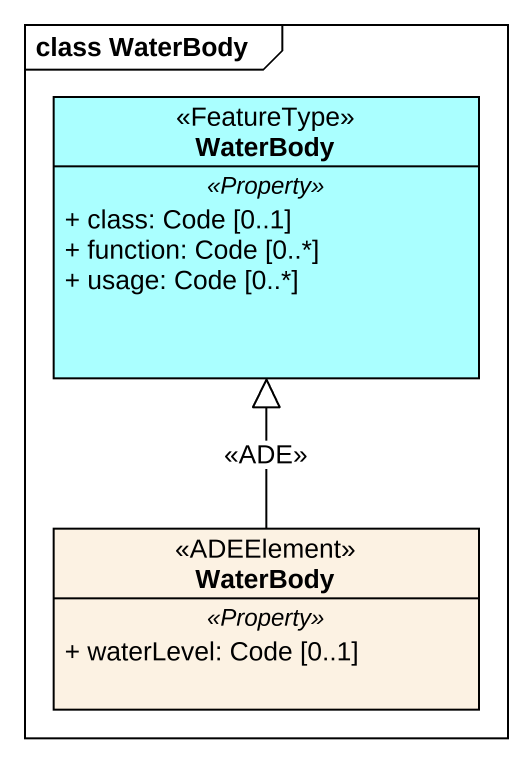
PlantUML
@startuml
mainframe class WaterBody
hide circle
hide empty members
skinparam classAttributeIconSize 0
class WaterBody <<FeatureType>> #AAFFFF {
  .. <<Property>> ..
  + class: Code [0..1]
  + function: Code [0..*]
  + usage: Code [0..*]
}
class "WaterBody" as WaterBody_2 <<ADEElement>> {
  .. <<Property>> ..
  + waterLevel: Code [0..1]
}
WaterBody_2 -up-|> WaterBody : <<ADE>>
@enduml
